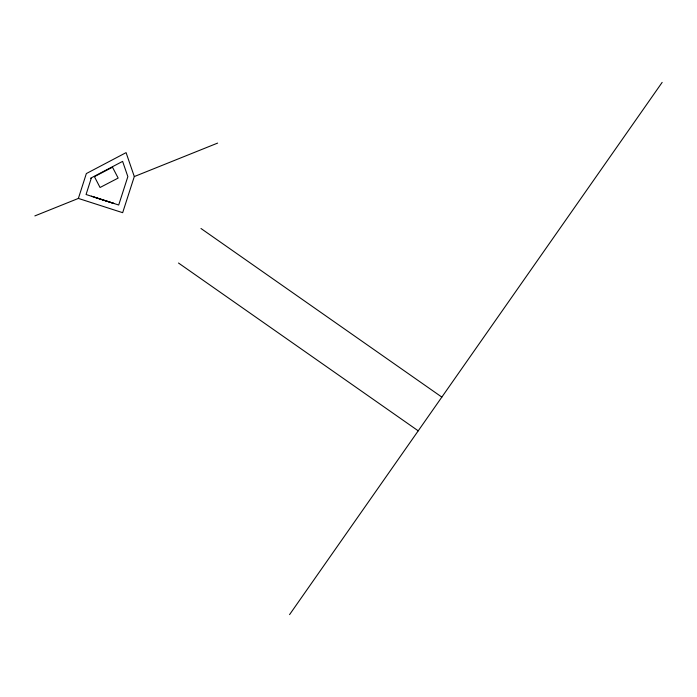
<?xml version="1.0" encoding="UTF-8"?>
<svg xmlns="http://www.w3.org/2000/svg" width="697" height="697" viewBox="0 0 697 697"><rect width="100%" height="100%" fill="white"/><g stroke="black" fill="none" stroke-linecap="round" stroke-linejoin="round"><path stroke-width="1.05" d="M78.378 198.427L86.35 173.562L126.079 152.634L134.303 176.559L122.663 212.681L78.378 198.427L34.85 215.913M91.368 196.205L113.698 203.402M289.569 614.615L662.15 82.385M134.303 176.559L217.63 143.094M113.716 203.367L86.062 194.507L91.211 178.423L90.61 178.232L122.611 161.382L127.856 176.62L118.699 205.014L94.522 197.216M200.98 228.494L441.837 397.098M178.502 263.022L418.217 430.833M112.505 167.219L94.409 176.637L100.054 187.493L118.159 178.075L112.505 167.219"/></g></svg>
